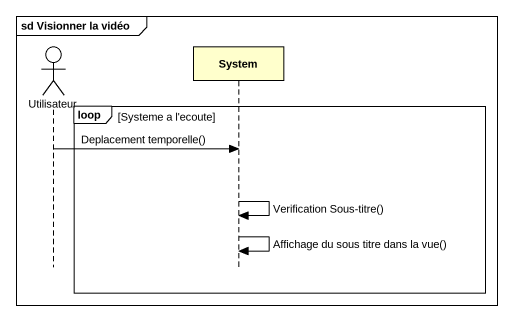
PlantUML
@startuml
mainframe sd Visionner la vidéo
hide footbox
actor Utilisateur
participant System

loop Systeme a l'ecoute
  Utilisateur -> System : Deplacement temporelle()
  System -> System : Verification Sous-titre()
  System -> System : Affichage du sous titre dans la vue()
end
@enduml
